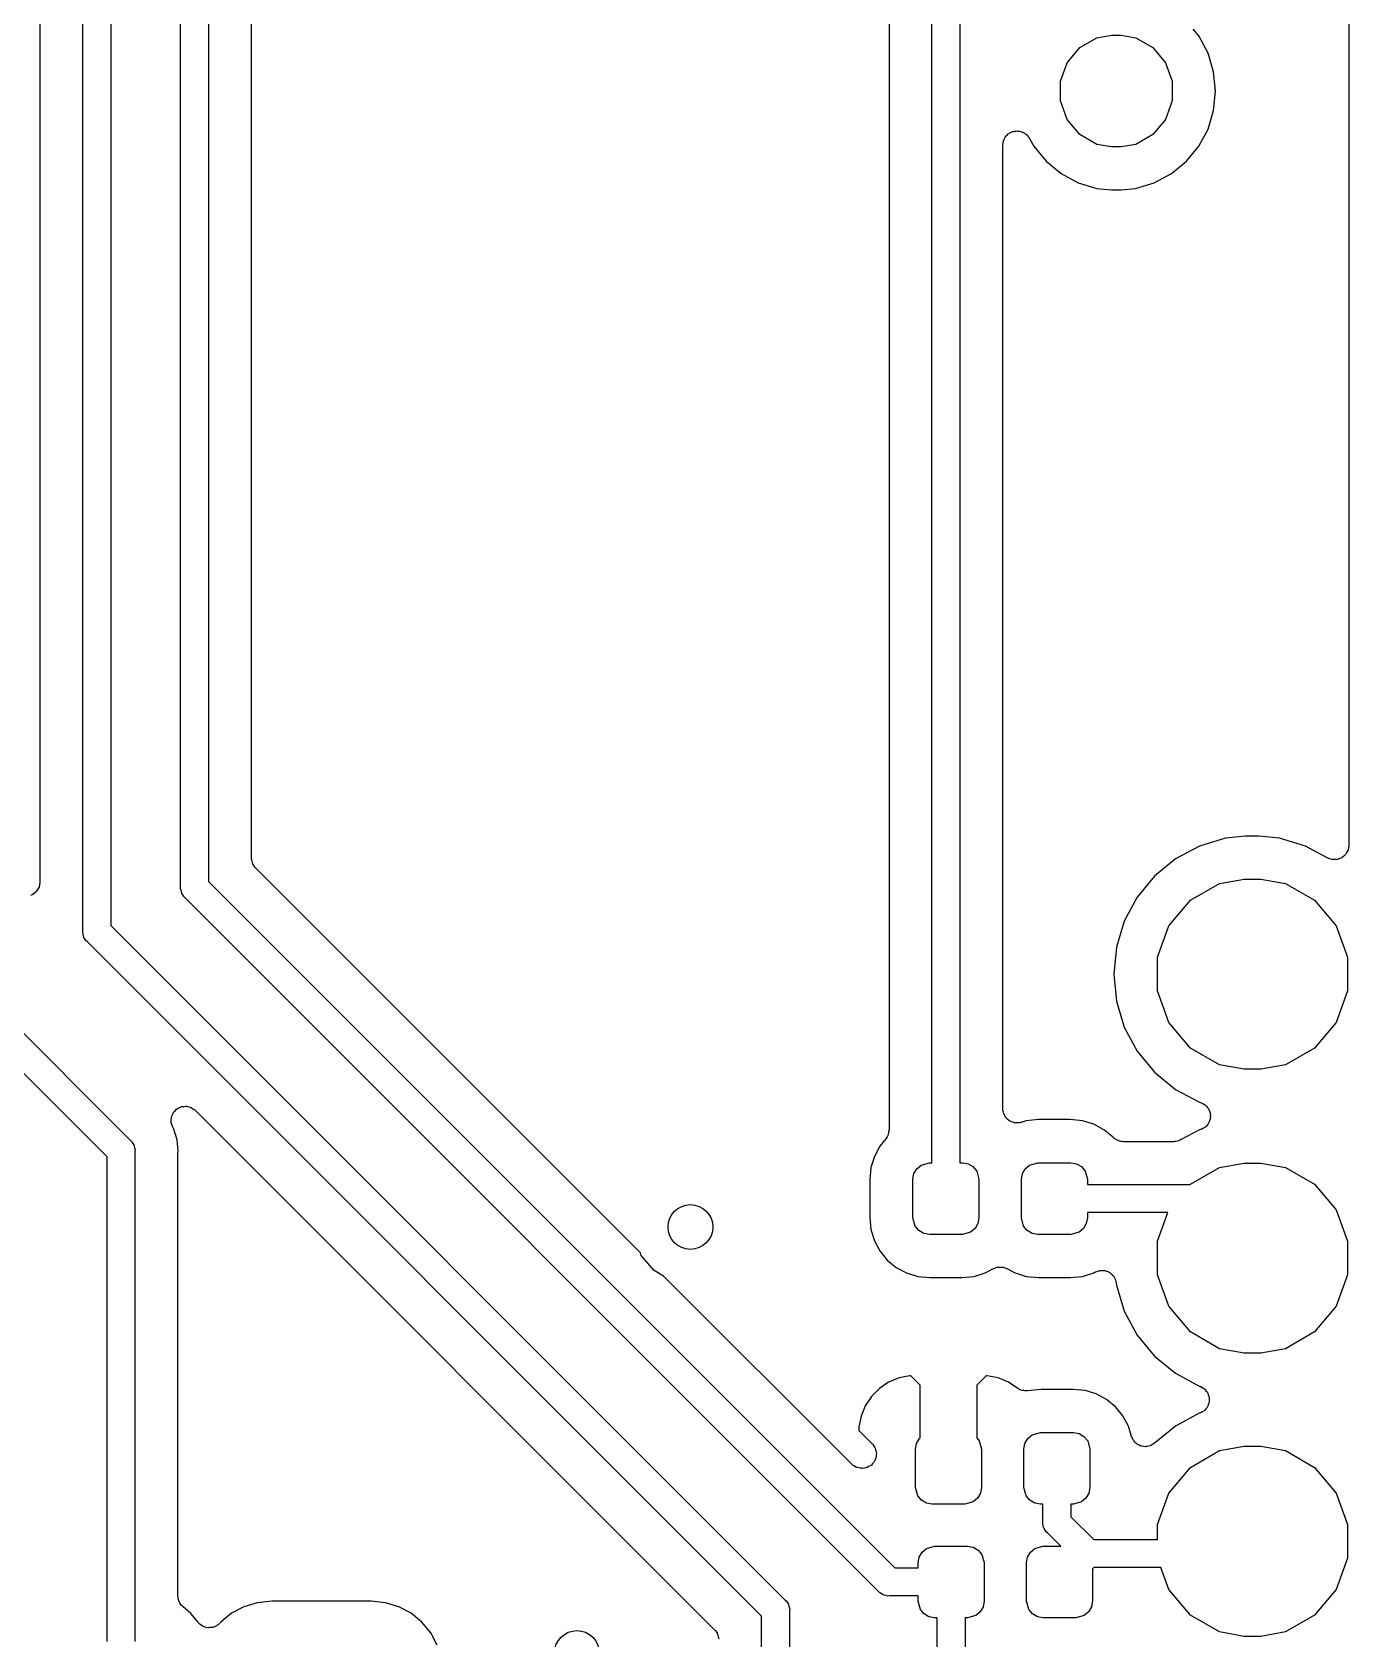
# Model space of a CAD drawing. Extents: x 10 to 287, y -200 to -10.
# Drawn here: x 130 to 141.78, y -88.77 to -74.4 of the extents above; entities that cross this region are included whole.
import ezdxf

# ---------------------------------------------------------------- set-up
doc = ezdxf.new("R2010")
doc.units = 0
doc.header["$MEASUREMENT"] = 0
doc.layers.add('BLACK', color=7, linetype='CONTINUOUS')

msp = doc.modelspace()

# ---------------------------------------------------------------- linework, layer by layer
at = {"layer": 'BLACK', "linetype": 'CONTINUOUS'}
for p, q in [((141.781, -63.9253), (141.78, -81.6778)), ((130.07, -67.6622), (130.07, -82.0061)), ((130.454, -82.4405), (130.454, -67.6364)), ((130.704, -67.6828), (130.704, -82.3942)), ((131.579, -68.181), (131.579, -82.0006)), ((131.329, -82.047), (131.329, -68.4419)), ((138.051, -84.4051), (138.051, -68.5048)), ((138.301, -68.4585), (138.301, -84.516)), ((131.963, -81.789), (131.963, -68.686)), ((137.667, -68.7164), (137.667, -84.2219)), ((139.526, -74.4529), (139.656, -74.43)), ((139.656, -74.43), (139.744, -74.43)), ((139.744, -74.43), (139.874, -74.4529)), ((140.439, -74.4365), (140.389, -74.3756)), ((140.521, -74.5901), (140.439, -74.4365)), ((139.26, -74.6761), (139.374, -74.5411)), ((139.374, -74.5411), (139.526, -74.4529)), ((139.874, -74.4529), (140.026, -74.5411)), ((140.026, -74.5411), (140.14, -74.6761)), ((139.2, -74.8418), (139.26, -74.6761)), ((140.14, -74.6761), (140.2, -74.8418)), ((140.571, -74.7567), (140.521, -74.5901)), ((139.2, -75.0182), (139.2, -74.8418)), ((140.2, -74.8418), (140.2, -75.0182)), ((140.588, -74.93), (140.571, -74.7567)), ((139.26, -75.1839), (139.2, -75.0182)), ((140.2, -75.0182), (140.14, -75.1839)), ((140.571, -75.1033), (140.588, -74.93)), ((140.521, -75.2699), (140.571, -75.1033)), ((138.742, -75.3092), (138.749, -75.3034)), ((138.749, -75.3034), (138.761, -75.2989)), ((138.761, -75.2989), (138.772, -75.2927)), ((138.772, -75.2927), (138.781, -75.2914)), ((138.781, -75.2914), (138.79, -75.2883)), ((138.79, -75.2883), (138.803, -75.2883)), ((138.803, -75.2883), (138.816, -75.2864)), ((138.816, -75.2864), (138.825, -75.2883)), ((138.825, -75.2883), (138.834, -75.2883)), ((138.834, -75.2883), (138.846, -75.2928)), ((138.846, -75.2928), (138.859, -75.2955)), ((138.859, -75.2955), (138.867, -75.3003)), ((138.867, -75.3003), (138.875, -75.3034)), ((138.875, -75.3034), (138.886, -75.3118)), ((139.374, -75.3189), (139.26, -75.1839)), ((140.14, -75.1839), (140.026, -75.3189)), ((140.439, -75.4235), (140.521, -75.2699)), ((138.685, -75.4134), (138.687, -75.4004)), ((138.685, -84.0327), (138.685, -75.4134)), ((138.687, -75.4004), (138.688, -75.3872)), ((138.688, -75.3872), (138.691, -75.3788)), ((138.691, -75.3788), (138.693, -75.3699)), ((138.693, -75.3699), (138.699, -75.3585)), ((138.699, -75.3585), (138.704, -75.3463)), ((138.704, -75.3463), (138.71, -75.3396)), ((138.71, -75.3396), (138.715, -75.3317)), ((138.715, -75.3317), (138.725, -75.3233)), ((138.725, -75.3233), (138.734, -75.3135)), ((138.734, -75.3135), (138.742, -75.3092)), ((138.886, -75.3118), (138.897, -75.3188)), ((138.897, -75.3188), (138.902, -75.3259)), ((138.902, -75.3259), (138.909, -75.3317)), ((138.909, -75.3317), (138.916, -75.3431)), ((138.916, -75.3431), (138.924, -75.3535)), ((138.924, -75.3535), (138.961, -75.4235)), ((138.961, -75.4235), (139.072, -75.5581)), ((139.526, -75.4071), (139.374, -75.3189)), ((139.656, -75.43), (139.526, -75.4071)), ((139.744, -75.43), (139.656, -75.43)), ((139.874, -75.4071), (139.744, -75.43)), ((140.026, -75.3189), (139.874, -75.4071)), ((140.328, -75.5581), (140.439, -75.4235)), ((139.072, -75.5581), (139.206, -75.6686)), ((140.194, -75.6686), (140.328, -75.5581)), ((139.206, -75.6686), (139.36, -75.7507)), ((140.04, -75.7507), (140.194, -75.6686)), ((139.36, -75.7507), (139.527, -75.8012)), ((139.527, -75.8012), (139.657, -75.814)), ((139.657, -75.814), (139.743, -75.814)), ((139.743, -75.814), (139.873, -75.8012)), ((139.873, -75.8012), (140.04, -75.7507)), ((140.676, -81.6119), (140.444, -81.6825)), ((140.857, -81.5941), (140.676, -81.6119)), ((140.979, -81.5941), (140.857, -81.5941)), ((141.16, -81.6119), (140.979, -81.5941)), ((141.393, -81.6825), (141.16, -81.6119)), ((140.444, -81.6825), (140.229, -81.7971)), ((141.593, -81.7898), (141.393, -81.6825)), ((141.735, -81.7723), (141.72, -81.7857)), ((141.751, -81.7595), (141.735, -81.7723)), ((141.752, -81.7576), (141.751, -81.7595)), ((141.753, -81.7562), (141.752, -81.7576)), ((141.763, -81.7386), (141.753, -81.7562)), ((141.773, -81.7213), (141.763, -81.7386)), ((141.774, -81.7173), (141.773, -81.7192)), ((141.773, -81.7192), (141.773, -81.7213)), ((141.777, -81.6975), (141.774, -81.7173)), ((141.78, -81.6778), (141.777, -81.6975)), ((131.964, -81.7945), (131.963, -81.789)), ((131.963, -81.8), (131.964, -81.7945)), ((131.968, -81.8161), (131.963, -81.8)), ((131.971, -81.8324), (131.968, -81.8161)), ((131.973, -81.8372), (131.971, -81.8324)), ((131.975, -81.8426), (131.973, -81.8372)), ((131.984, -81.8562), (131.975, -81.8426)), ((131.993, -81.8706), (131.984, -81.8562)), ((131.997, -81.8742), (131.993, -81.8706)), ((132, -81.8788), (131.997, -81.8742)), ((135.442, -85.3203), (132, -81.8788)), ((140.229, -81.7971), (140.041, -81.9513)), ((141.612, -81.796), (141.593, -81.7898)), ((141.631, -81.8029), (141.612, -81.796)), ((141.633, -81.8029), (141.631, -81.8029)), ((141.635, -81.8035), (141.633, -81.8029)), ((141.655, -81.8029), (141.635, -81.8035)), ((141.675, -81.8029), (141.655, -81.8029)), ((141.677, -81.8022), (141.675, -81.8029)), ((141.679, -81.8021), (141.677, -81.8022)), ((141.698, -81.7946), (141.679, -81.8021)), ((141.717, -81.7878), (141.698, -81.7946)), ((141.718, -81.7865), (141.717, -81.7878)), ((141.72, -81.7857), (141.718, -81.7865)), ((130.062, -82.0508), (130.051, -82.0692)), ((130.066, -82.0285), (130.062, -82.0495)), ((130.062, -82.0495), (130.062, -82.0502)), ((130.062, -82.0502), (130.062, -82.0508)), ((130.07, -82.0075), (130.066, -82.0285)), ((130.07, -82.0061), (130.07, -82.0068)), ((130.07, -82.0068), (130.07, -82.0075)), ((131.328, -82.0635), (131.329, -82.047)), ((131.579, -82.0006), (137.718, -88.14)), ((140.041, -81.9513), (139.887, -82.1392)), ((140.363, -82.1669), (140.623, -82.017)), ((140.623, -82.017), (140.844, -81.9781)), ((140.844, -81.9781), (140.992, -81.9781)), ((140.992, -81.9781), (141.213, -82.017)), ((141.213, -82.017), (141.473, -82.1669)), ((130.005, -82.1168), (129.985, -82.1239)), ((130.006, -82.1163), (130.005, -82.1168)), ((130.023, -82.1024), (130.006, -82.1161)), ((130.006, -82.1161), (130.006, -82.1163)), ((130.039, -82.0888), (130.023, -82.1024)), ((130.04, -82.0882), (130.039, -82.0888)), ((130.051, -82.0692), (130.04, -82.0877)), ((130.04, -82.0877), (130.04, -82.0882)), ((131.332, -82.0795), (131.328, -82.0635)), ((131.335, -82.0958), (131.332, -82.0795)), ((131.338, -82.1007), (131.335, -82.0958)), ((131.339, -82.1061), (131.338, -82.1007)), ((131.348, -82.1196), (131.339, -82.1061)), ((131.357, -82.134), (131.348, -82.1196)), ((131.369, -82.1447), (131.357, -82.134)), ((137.574, -88.3495), (131.369, -82.1447)), ((139.887, -82.1392), (139.772, -82.3536)), ((140.171, -82.3965), (140.363, -82.1669)), ((141.473, -82.1669), (141.666, -82.3965)), ((130.453, -82.4571), (130.454, -82.4405)), ((130.457, -82.4731), (130.453, -82.4571)), ((130.46, -82.4894), (130.457, -82.4731)), ((130.463, -82.4942), (130.46, -82.4894)), ((130.704, -82.3942), (136.737, -88.4268)), ((139.772, -82.3536), (139.702, -82.5862)), ((140.068, -82.6782), (140.171, -82.3965)), ((141.666, -82.3965), (141.768, -82.6782)), ((130.464, -82.4996), (130.463, -82.4942)), ((130.473, -82.5132), (130.464, -82.4996)), ((130.482, -82.5276), (130.473, -82.5132)), ((130.494, -82.5382), (130.482, -82.5276)), ((136.527, -88.5708), (130.494, -82.5382)), ((139.702, -82.5862), (139.678, -82.8281)), ((140.068, -82.978), (140.068, -82.6782)), ((141.768, -82.6782), (141.768, -82.978)), ((139.678, -82.8281), (139.702, -83.07)), ((140.171, -83.2596), (140.068, -82.978)), ((141.768, -82.978), (141.666, -83.2596)), ((129.689, -83.1272), (130.88, -84.3178)), ((139.702, -83.07), (139.772, -83.3026)), ((139.772, -83.3026), (139.887, -83.517)), ((140.363, -83.4893), (140.171, -83.2596)), ((141.666, -83.2596), (141.473, -83.4893)), ((130.67, -84.4618), (129.628, -83.4197)), ((140.623, -83.6392), (140.363, -83.4893)), ((141.473, -83.4893), (141.213, -83.6392)), ((139.887, -83.517), (140.041, -83.7049)), ((140.844, -83.6781), (140.623, -83.6392)), ((141.213, -83.6392), (140.992, -83.6781)), ((140.041, -83.7049), (140.229, -83.8591)), ((140.992, -83.6781), (140.844, -83.6781)), ((140.229, -83.8591), (140.444, -83.9737)), ((131.255, -84.0865), (131.262, -84.0692)), ((131.262, -84.0692), (131.264, -84.0666)), ((131.264, -84.0666), (131.266, -84.0634)), ((131.266, -84.0634), (131.279, -84.0503)), ((131.279, -84.0503), (131.291, -84.0364)), ((131.291, -84.0364), (131.295, -84.0347)), ((131.295, -84.0347), (131.297, -84.0323)), ((131.297, -84.0323), (131.314, -84.0244)), ((131.314, -84.0244), (131.33, -84.0156)), ((131.33, -84.0156), (131.334, -84.0151)), ((131.334, -84.0151), (131.337, -84.0136)), ((131.337, -84.0136), (131.356, -84.012)), ((131.356, -84.012), (131.374, -84.0094)), ((131.374, -84.0094), (131.377, -84.0101)), ((131.377, -84.0101), (131.381, -84.0098)), ((131.381, -84.0098), (131.399, -84.0146)), ((131.399, -84.0146), (131.417, -84.0184)), ((131.417, -84.0184), (131.42, -84.0203)), ((131.42, -84.0203), (131.424, -84.0212)), ((131.424, -84.0212), (131.439, -84.0319)), ((131.439, -84.0319), (131.455, -84.0417)), ((131.455, -84.0417), (131.457, -84.0445)), ((131.457, -84.0445), (131.46, -84.0465)), ((131.46, -84.0465), (136.106, -88.6926)), ((138.686, -84.0402), (138.685, -84.0327)), ((138.686, -84.0479), (138.686, -84.0402)), ((138.69, -84.0618), (138.686, -84.0479)), ((138.693, -84.0761), (138.69, -84.0618)), ((140.444, -83.9737), (140.453, -83.9766)), ((140.453, -83.9766), (140.459, -83.9797)), ((140.459, -83.9797), (140.466, -83.9813)), ((140.466, -83.9813), (140.479, -83.9896)), ((140.479, -83.9896), (140.492, -83.9965)), ((140.492, -83.9965), (140.497, -84.0016)), ((140.497, -84.0016), (140.503, -84.0054)), ((140.503, -84.0054), (140.512, -84.0176)), ((140.512, -84.0176), (140.523, -84.0287)), ((140.523, -84.0287), (140.525, -84.0351)), ((140.525, -84.0351), (140.529, -84.0407)), ((140.529, -84.0407), (140.534, -84.0553)), ((140.534, -84.0553), (140.54, -84.0693)), ((140.54, -84.0693), (140.54, -84.0762)), ((131.243, -84.1474), (131.245, -84.1288)), ((131.244, -84.1507), (131.243, -84.1474)), ((131.244, -84.1542), (131.244, -84.1507)), ((131.25, -84.172), (131.244, -84.1542)), ((131.245, -84.1288), (131.246, -84.1102)), ((131.246, -84.1102), (131.247, -84.1069)), ((131.247, -84.1034), (131.255, -84.0865)), ((131.247, -84.1069), (131.247, -84.1034)), ((131.255, -84.19), (131.25, -84.172)), ((131.257, -84.1928), (131.255, -84.19)), ((131.258, -84.1962), (131.257, -84.1928)), ((131.268, -84.2143), (131.258, -84.1962)), ((131.297, -84.3102), (131.268, -84.2143)), ((138.696, -84.0828), (138.693, -84.0761)), ((138.699, -84.0901), (138.696, -84.0828)), ((138.707, -84.1017), (138.699, -84.0901)), ((138.715, -84.1143), (138.707, -84.1017)), ((138.721, -84.1192), (138.715, -84.1143)), ((138.725, -84.1254), (138.721, -84.1192)), ((138.737, -84.1333), (138.725, -84.1254)), ((138.749, -84.1427), (138.737, -84.1333)), ((138.756, -84.1453), (138.749, -84.1427)), ((138.762, -84.1495), (138.756, -84.1453)), ((138.776, -84.1528), (138.762, -84.1495)), ((138.79, -84.1578), (138.776, -84.1528)), ((138.798, -84.1578), (138.79, -84.1578)), ((138.805, -84.1595), (138.798, -84.1578)), ((138.82, -84.1578), (138.805, -84.1595)), ((138.834, -84.1578), (138.82, -84.1578)), ((138.841, -84.1551), (138.834, -84.1578)), ((138.849, -84.1542), (138.841, -84.1551)), ((138.894, -84.1404), (138.849, -84.1542)), ((139.005, -84.1295), (138.894, -84.1404)), ((139.287, -84.1295), (139.005, -84.1295)), ((139.398, -84.1404), (139.287, -84.1295)), ((139.498, -84.1707), (139.398, -84.1404)), ((139.59, -84.22), (139.498, -84.1707)), ((140.466, -84.2149), (140.459, -84.2165)), ((140.479, -84.2066), (140.466, -84.2149)), ((140.492, -84.1997), (140.479, -84.2066)), ((140.497, -84.1946), (140.492, -84.1997)), ((140.503, -84.1908), (140.497, -84.1946)), ((140.512, -84.1786), (140.503, -84.1908)), ((140.523, -84.1675), (140.512, -84.1786)), ((140.525, -84.1611), (140.523, -84.1675)), ((140.529, -84.1555), (140.525, -84.1611)), ((140.534, -84.1409), (140.529, -84.1555)), ((140.54, -84.1269), (140.534, -84.1409)), ((140.54, -84.0762), (140.542, -84.0829)), ((140.542, -84.1133), (140.54, -84.12)), ((140.54, -84.12), (140.54, -84.1269)), ((140.542, -84.0829), (140.541, -84.0981)), ((140.541, -84.0981), (140.542, -84.1133)), ((130.88, -84.3178), (130.892, -84.3284)), ((130.892, -84.3284), (130.901, -84.3428)), ((130.901, -84.3428), (130.91, -84.3564)), ((130.91, -84.3564), (130.911, -84.3617)), ((131.306, -84.41), (131.297, -84.3102)), ((137.638, -84.3024), (137.585, -84.3672)), ((137.649, -84.2838), (137.638, -84.3024)), ((137.659, -84.2653), (137.649, -84.2838)), ((137.66, -84.264), (137.659, -84.2646)), ((137.659, -84.2646), (137.659, -84.2653)), ((137.663, -84.2429), (137.66, -84.264)), ((137.667, -84.2219), (137.663, -84.2429)), ((139.679, -84.2933), (139.59, -84.22)), ((139.682, -84.2973), (139.679, -84.2933)), ((139.691, -84.3025), (139.682, -84.2973)), ((139.699, -84.3093), (139.691, -84.3025)), ((139.71, -84.3134), (139.699, -84.3093)), ((139.721, -84.3193), (139.71, -84.3134)), ((139.731, -84.3212), (139.721, -84.3193)), ((139.741, -84.3248), (139.731, -84.3212)), ((139.752, -84.325), (139.741, -84.3248)), ((139.764, -84.327), (139.752, -84.325)), ((140.216, -84.327), (139.764, -84.327)), ((140.225, -84.3254), (140.216, -84.327)), ((140.234, -84.3257), (140.225, -84.3254)), ((140.247, -84.3216), (140.234, -84.3257)), ((140.26, -84.3193), (140.247, -84.3216)), ((140.268, -84.3148), (140.26, -84.3193)), ((140.276, -84.312), (140.268, -84.3148)), ((140.444, -84.2225), (140.276, -84.312)), ((140.453, -84.2196), (140.444, -84.2225)), ((140.459, -84.2165), (140.453, -84.2196)), ((130.67, -88.797), (130.67, -84.4618)), ((130.911, -84.3617), (130.914, -84.3666)), ((130.914, -84.3666), (130.917, -84.3829)), ((130.917, -84.3829), (130.921, -84.3989)), ((130.921, -84.3989), (130.92, -84.4155)), ((130.92, -84.4155), (130.92, -88.797)), ((131.304, -84.4412), (131.305, -84.4351)), ((131.304, -88.3901), (131.304, -84.4412)), ((131.305, -84.4288), (131.306, -84.41)), ((131.305, -84.4351), (131.305, -84.4288)), ((137.536, -84.4594), (137.505, -84.5594)), ((137.585, -84.3672), (137.536, -84.4594)), ((138.051, -84.516), (138.051, -84.4051)), ((138.051, -84.4051), (138.051, -84.4051)), ((137.505, -84.5594), (137.495, -84.6697)), ((137.881, -84.6635), (137.89, -84.6131)), ((137.89, -84.6131), (137.916, -84.5687)), ((137.916, -84.5687), (137.955, -84.5358)), ((137.955, -84.5358), (138.028, -84.516)), ((138.028, -84.516), (138.051, -84.516)), ((138.301, -84.516), (138.323, -84.516)), ((138.323, -84.516), (138.374, -84.5249)), ((138.374, -84.5249), (138.418, -84.5505)), ((138.418, -84.5505), (138.451, -84.5897)), ((138.451, -84.5897), (138.471, -84.6635)), ((138.851, -84.6635), (138.86, -84.6131)), ((138.86, -84.6131), (138.886, -84.5687)), ((138.886, -84.5687), (138.925, -84.5358)), ((138.925, -84.5358), (138.999, -84.516)), ((138.999, -84.516), (139.293, -84.516)), ((139.293, -84.516), (139.344, -84.5249)), ((139.344, -84.5249), (139.388, -84.5505)), ((139.388, -84.5505), (139.421, -84.5897)), ((139.421, -84.5897), (139.441, -84.6635)), ((140.363, -84.7069), (140.623, -84.557)), ((140.623, -84.557), (140.844, -84.5181)), ((140.844, -84.5181), (140.992, -84.5181)), ((140.992, -84.5181), (141.213, -84.557)), ((141.213, -84.557), (141.473, -84.7069)), ((137.495, -84.6697), (137.495, -85.0023)), ((137.881, -85.0085), (137.881, -84.6635)), ((138.471, -84.6635), (138.471, -85.0085)), ((138.851, -85.0085), (138.851, -84.6635)), ((139.441, -84.6635), (139.441, -84.711)), ((139.441, -84.711), (140.353, -84.711)), ((140.353, -84.711), (140.36, -84.7103)), ((140.36, -84.7103), (140.363, -84.7069)), ((141.473, -84.7069), (141.666, -84.9365)), ((137.495, -85.0023), (137.505, -85.1126)), ((137.901, -85.0823), (137.881, -85.0085)), ((138.462, -85.0589), (138.436, -85.1033)), ((138.471, -85.0085), (138.462, -85.0589)), ((138.871, -85.0823), (138.851, -85.0085)), ((139.432, -85.0589), (139.406, -85.1033)), ((139.441, -85.0085), (139.432, -85.0589)), ((140.162, -84.961), (139.441, -84.961)), ((139.441, -84.961), (139.441, -85.0085)), ((140.068, -85.2182), (140.162, -84.961)), ((141.666, -84.9365), (141.768, -85.2182)), ((137.505, -85.1126), (137.536, -85.2126)), ((137.536, -85.2126), (137.585, -85.3048)), ((137.934, -85.1215), (137.901, -85.0823)), ((137.978, -85.1471), (137.934, -85.1215)), ((138.028, -85.156), (137.978, -85.1471)), ((138.323, -85.156), (138.028, -85.156)), ((138.397, -85.1362), (138.323, -85.156)), ((138.436, -85.1033), (138.397, -85.1362)), ((138.904, -85.1215), (138.871, -85.0823)), ((138.948, -85.1471), (138.904, -85.1215)), ((138.999, -85.156), (138.948, -85.1471)), ((139.293, -85.156), (138.999, -85.156)), ((139.367, -85.1362), (139.293, -85.156)), ((139.406, -85.1033), (139.367, -85.1362)), ((140.068, -85.518), (140.068, -85.2182)), ((141.768, -85.2182), (141.768, -85.518)), ((135.45, -85.3439), (135.442, -85.3203)), ((135.564, -85.4789), (135.45, -85.3439)), ((137.585, -85.3048), (137.651, -85.3856)), ((135.65, -85.5291), (135.564, -85.4789)), ((137.651, -85.3856), (137.732, -85.452)), ((137.732, -85.452), (137.824, -85.5013)), ((137.824, -85.5013), (137.924, -85.5316)), ((138.428, -85.5316), (138.528, -85.5013)), ((138.528, -85.5013), (138.601, -85.462)), ((138.601, -85.462), (138.618, -85.4564)), ((138.618, -85.4564), (138.635, -85.4497)), ((138.635, -85.4497), (138.639, -85.4495)), ((138.639, -85.4495), (138.643, -85.4482)), ((138.643, -85.4482), (138.661, -85.4488)), ((138.661, -85.4488), (138.679, -85.4482)), ((138.679, -85.4482), (138.683, -85.4495)), ((138.683, -85.4495), (138.687, -85.4497)), ((138.687, -85.4497), (138.704, -85.4564)), ((138.704, -85.4564), (138.721, -85.462)), ((138.721, -85.462), (138.794, -85.5013)), ((138.794, -85.5013), (138.894, -85.5316)), ((139.398, -85.5316), (139.498, -85.5013)), ((139.498, -85.5013), (139.514, -85.4925)), ((139.514, -85.4925), (139.527, -85.4882)), ((139.527, -85.4882), (139.54, -85.4822)), ((139.54, -85.4822), (139.548, -85.4814)), ((139.548, -85.4814), (139.556, -85.4788)), ((139.556, -85.4788), (139.57, -85.4793)), ((139.57, -85.4793), (139.583, -85.4779)), ((139.583, -85.4779), (139.592, -85.48)), ((139.592, -85.48), (139.6, -85.4803)), ((139.6, -85.4803), (139.613, -85.4854)), ((139.613, -85.4854), (139.626, -85.4889)), ((139.626, -85.4889), (139.633, -85.4936)), ((139.633, -85.4936), (139.641, -85.4967)), ((139.641, -85.4967), (139.651, -85.5059)), ((139.651, -85.5059), (139.663, -85.5138)), ((137.333, -87.2118), (135.65, -85.5291)), ((137.924, -85.5316), (138.035, -85.5425)), ((138.035, -85.5425), (138.317, -85.5425)), ((138.317, -85.5425), (138.428, -85.5316)), ((138.894, -85.5316), (139.005, -85.5425)), ((139.005, -85.5425), (139.287, -85.5425)), ((139.287, -85.5425), (139.398, -85.5316)), ((139.663, -85.5138), (139.667, -85.5206)), ((139.667, -85.5206), (139.674, -85.5261)), ((139.674, -85.5261), (139.68, -85.5384)), ((139.68, -85.5384), (139.688, -85.5496)), ((139.688, -85.5496), (139.691, -85.5577)), ((139.691, -85.5577), (139.694, -85.565)), ((139.694, -85.565), (139.696, -85.5788)), ((139.696, -85.5788), (139.7, -85.5921)), ((139.7, -85.5921), (139.702, -85.61)), ((139.702, -85.61), (139.772, -85.8426)), ((140.171, -85.7996), (140.068, -85.518)), ((141.768, -85.518), (141.666, -85.7996)), ((139.772, -85.8426), (139.887, -86.057)), ((140.363, -86.0293), (140.171, -85.7996)), ((141.666, -85.7996), (141.473, -86.0293)), ((139.887, -86.057), (140.041, -86.2449)), ((140.623, -86.1792), (140.363, -86.0293)), ((141.473, -86.0293), (141.213, -86.1792)), ((140.844, -86.2181), (140.623, -86.1792)), ((140.992, -86.2181), (140.844, -86.2181)), ((141.213, -86.1792), (140.992, -86.2181)), ((140.041, -86.2449), (140.229, -86.3991)), ((137.663, -86.4788), (137.58, -86.5344)), ((137.756, -86.4405), (137.663, -86.4788)), ((137.854, -86.421), (137.756, -86.4405)), ((137.861, -86.421), (137.854, -86.421)), ((137.945, -86.5054), (137.861, -86.421)), ((137.945, -86.9762), (137.945, -86.5054)), ((138.537, -86.421), (138.453, -86.5054)), ((138.453, -86.5054), (138.453, -86.9774)), ((138.544, -86.421), (138.537, -86.421)), ((138.642, -86.4405), (138.544, -86.421)), ((138.735, -86.4788), (138.642, -86.4405)), ((138.819, -86.5349), (138.735, -86.4788)), ((140.229, -86.3991), (140.449, -86.5165)), ((137.509, -86.6052), (137.454, -86.6884)), ((137.58, -86.5344), (137.509, -86.6052)), ((138.829, -86.5396), (138.819, -86.5349)), ((138.839, -86.5461), (138.829, -86.5396)), ((138.849, -86.5484), (138.839, -86.5461)), ((138.859, -86.5526), (138.849, -86.5484)), ((138.871, -86.5534), (138.859, -86.5526)), ((138.882, -86.5561), (138.871, -86.5534)), ((138.893, -86.5548), (138.882, -86.5561)), ((138.903, -86.5555), (138.893, -86.5548)), ((138.907, -86.5545), (138.903, -86.5555)), ((139.028, -86.5425), (138.907, -86.5545)), ((139.31, -86.5425), (139.028, -86.5425)), ((139.421, -86.5534), (139.31, -86.5425)), ((139.521, -86.5837), (139.421, -86.5534)), ((139.613, -86.633), (139.521, -86.5837)), ((139.694, -86.6994), (139.613, -86.633)), ((140.449, -86.5165), (140.455, -86.5181)), ((140.455, -86.5181), (140.468, -86.5264)), ((140.468, -86.5264), (140.482, -86.5333)), ((140.482, -86.5333), (140.486, -86.5383)), ((140.486, -86.5383), (140.492, -86.5422)), ((140.492, -86.5422), (140.501, -86.5543)), ((140.501, -86.5543), (140.512, -86.5654)), ((140.512, -86.5654), (140.515, -86.5719)), ((140.515, -86.5719), (140.519, -86.5774)), ((140.519, -86.5774), (140.523, -86.592)), ((140.523, -86.592), (140.529, -86.606)), ((140.529, -86.606), (140.53, -86.613)), ((140.53, -86.6567), (140.529, -86.6637)), ((140.53, -86.613), (140.532, -86.6196)), ((140.532, -86.65), (140.53, -86.6567)), ((140.532, -86.6196), (140.531, -86.6348)), ((140.531, -86.6348), (140.532, -86.65)), ((137.416, -86.7808), (137.396, -86.879)), ((137.454, -86.6884), (137.416, -86.7808)), ((139.76, -86.7802), (139.694, -86.6994)), ((139.809, -86.8724), (139.76, -86.7802)), ((140.449, -86.7531), (140.229, -86.8706)), ((140.455, -86.7516), (140.449, -86.7531)), ((140.468, -86.7433), (140.455, -86.7516)), ((140.482, -86.7364), (140.468, -86.7433)), ((140.486, -86.7313), (140.482, -86.7364)), ((140.492, -86.7275), (140.486, -86.7313)), ((140.501, -86.7154), (140.492, -86.7275)), ((140.512, -86.7042), (140.501, -86.7154)), ((140.515, -86.6978), (140.512, -86.7042)), ((140.519, -86.6923), (140.515, -86.6978)), ((140.523, -86.6777), (140.519, -86.6923)), ((140.529, -86.6637), (140.523, -86.6777)), ((137.396, -86.879), (137.396, -86.9106)), ((137.396, -86.9106), (137.518, -87.0322)), ((138.948, -86.9488), (139.022, -86.929)), ((139.022, -86.929), (139.316, -86.929)), ((139.316, -86.929), (139.367, -86.9379)), ((139.367, -86.9379), (139.411, -86.9635)), ((139.837, -86.965), (139.809, -86.8724)), ((140.229, -86.8706), (140.039, -87.0263)), ((137.518, -87.0322), (137.527, -87.0458)), ((137.527, -87.0458), (137.538, -87.0585)), ((137.538, -87.0585), (137.54, -87.0637)), ((137.54, -87.0637), (137.543, -87.0683)), ((137.543, -87.0683), (137.547, -87.0844)), ((137.547, -87.0844), (137.553, -87.0999)), ((137.904, -87.0765), (137.913, -87.0261)), ((137.904, -87.4215), (137.904, -87.0765)), ((137.913, -87.0261), (137.939, -86.9817)), ((137.939, -86.9817), (137.945, -86.9762)), ((138.453, -86.9774), (138.474, -87.0027)), ((138.474, -87.0027), (138.494, -87.0765)), ((138.494, -87.0765), (138.494, -87.4215)), ((138.874, -87.0765), (138.883, -87.0261)), ((138.874, -87.4215), (138.874, -87.0765)), ((138.883, -87.0261), (138.909, -86.9817)), ((138.909, -86.9817), (138.948, -86.9488)), ((139.411, -86.9635), (139.444, -87.0027)), ((139.444, -87.0027), (139.464, -87.0765)), ((139.464, -87.0765), (139.464, -87.4215)), ((139.844, -86.9774), (139.837, -86.965)), ((139.848, -86.9904), (139.844, -86.9774)), ((139.854, -86.9969), (139.848, -86.9904)), ((139.857, -87.0043), (139.854, -86.9969)), ((139.867, -87.0138), (139.857, -87.0043)), ((139.876, -87.0245), (139.867, -87.0138)), ((139.883, -87.0288), (139.876, -87.0245)), ((139.889, -87.0345), (139.883, -87.0288)), ((139.902, -87.0399), (139.889, -87.0345)), ((139.914, -87.047), (139.902, -87.0399)), ((139.922, -87.0485), (139.914, -87.047)), ((139.93, -87.0518), (139.922, -87.0485)), ((139.944, -87.0526), (139.93, -87.0518)), ((139.957, -87.0551), (139.944, -87.0526)), ((139.966, -87.0538), (139.957, -87.0551)), ((139.974, -87.0542), (139.966, -87.0538)), ((139.987, -87.0502), (139.974, -87.0542)), ((140.001, -87.0479), (139.987, -87.0502)), ((140.008, -87.0438), (140.001, -87.0479)), ((140.016, -87.0414), (140.008, -87.0438)), ((140.027, -87.0331), (140.016, -87.0414)), ((140.039, -87.0263), (140.027, -87.0331)), ((140.623, -87.0905), (140.844, -87.0516)), ((140.844, -87.0516), (140.992, -87.0516)), ((140.992, -87.0516), (141.213, -87.0905)), ((137.338, -87.215), (137.333, -87.2118)), ((137.341, -87.2193), (137.338, -87.215)), ((137.356, -87.2276), (137.341, -87.2193)), ((137.369, -87.2371), (137.356, -87.2276)), ((137.486, -87.233), (137.471, -87.2413)), ((137.501, -87.226), (137.486, -87.233)), ((137.505, -87.2221), (137.501, -87.226)), ((137.509, -87.2193), (137.505, -87.2221)), ((137.52, -87.2066), (137.509, -87.2193)), ((137.532, -87.1948), (137.52, -87.2066)), ((137.534, -87.1898), (137.532, -87.1948)), ((137.538, -87.1855), (137.534, -87.1898)), ((137.543, -87.1699), (137.538, -87.1855)), ((137.55, -87.1549), (137.543, -87.1699)), ((137.551, -87.1493), (137.55, -87.1549)), ((137.553, -87.1441), (137.551, -87.1493)), ((137.553, -87.0999), (137.553, -87.1055)), ((137.553, -87.1055), (137.554, -87.1109)), ((137.554, -87.1109), (137.553, -87.1275)), ((137.553, -87.1275), (137.553, -87.1441)), ((140.363, -87.2404), (140.623, -87.0905)), ((141.213, -87.0905), (141.473, -87.2404)), ((137.375, -87.2385), (137.369, -87.2371)), ((137.38, -87.2413), (137.375, -87.2385)), ((137.396, -87.2442), (137.38, -87.2413)), ((137.412, -87.2485), (137.396, -87.2442)), ((137.416, -87.2482), (137.412, -87.2485)), ((137.417, -87.2485), (137.416, -87.2482)), ((137.419, -87.2483), (137.417, -87.2485)), ((137.423, -87.249), (137.419, -87.2483)), ((137.428, -87.249), (137.423, -87.249)), ((137.444, -87.2461), (137.428, -87.249)), ((137.461, -87.2447), (137.444, -87.2461)), ((137.466, -87.2423), (137.461, -87.2447)), ((137.471, -87.2413), (137.466, -87.2423)), ((140.171, -87.47), (140.363, -87.2404)), ((141.473, -87.2404), (141.666, -87.47)), ((137.924, -87.4952), (137.904, -87.4215)), ((137.957, -87.5345), (137.924, -87.4952)), ((138.459, -87.5163), (138.42, -87.5492)), ((138.485, -87.4719), (138.459, -87.5163)), ((138.494, -87.4215), (138.485, -87.4719)), ((138.894, -87.4952), (138.874, -87.4215)), ((138.927, -87.5345), (138.894, -87.4952)), ((139.429, -87.5163), (139.39, -87.5492)), ((139.455, -87.4719), (139.429, -87.5163)), ((139.464, -87.4215), (139.455, -87.4719)), ((140.068, -87.7517), (140.171, -87.47)), ((141.666, -87.47), (141.768, -87.7517)), ((138.001, -87.5601), (137.957, -87.5345)), ((138.052, -87.569), (138.001, -87.5601)), ((138.346, -87.569), (138.052, -87.569)), ((138.42, -87.5492), (138.346, -87.569)), ((138.971, -87.5601), (138.927, -87.5345)), ((139.022, -87.569), (138.971, -87.5601)), ((139.044, -87.569), (139.022, -87.569)), ((139.044, -87.7285), (139.044, -87.569)), ((139.316, -87.569), (139.294, -87.569)), ((139.294, -87.569), (139.294, -87.6822)), ((139.39, -87.5492), (139.316, -87.569)), ((139.043, -87.7451), (139.044, -87.7285)), ((139.047, -87.7611), (139.043, -87.7451)), ((139.05, -87.7774), (139.047, -87.7611)), ((139.053, -87.7822), (139.05, -87.7774)), ((139.054, -87.7876), (139.053, -87.7822)), ((139.063, -87.8012), (139.054, -87.7876)), ((139.072, -87.8156), (139.063, -87.8012)), ((139.294, -87.6822), (139.498, -87.886)), ((140.068, -87.886), (140.068, -87.7517)), ((141.768, -87.7517), (141.768, -88.0515)), ((138.001, -87.9648), (138.075, -87.945)), ((138.075, -87.945), (138.369, -87.945)), ((138.369, -87.945), (138.42, -87.9539)), ((138.971, -87.9648), (139.044, -87.945)), ((139.044, -87.945), (139.203, -87.945)), ((139.084, -87.8262), (139.072, -87.8156)), ((139.203, -87.945), (139.084, -87.8262)), ((139.498, -87.886), (140.068, -87.886)), ((137.927, -88.0925), (137.936, -88.0421)), ((137.927, -88.14), (137.927, -88.0925)), ((137.936, -88.0421), (137.962, -87.9977)), ((137.962, -87.9977), (138.001, -87.9648)), ((138.42, -87.9539), (138.464, -87.9795)), ((138.464, -87.9795), (138.497, -88.0187)), ((138.497, -88.0187), (138.517, -88.0925)), ((138.517, -88.0925), (138.517, -88.4375)), ((138.897, -88.0925), (138.906, -88.0421)), ((138.897, -88.4375), (138.897, -88.0925)), ((138.906, -88.0421), (138.932, -87.9977)), ((138.932, -87.9977), (138.971, -87.9648)), ((141.768, -88.0515), (141.666, -88.3332)), ((137.718, -88.14), (137.927, -88.14)), ((139.498, -88.136), (139.487, -88.1468)), ((139.487, -88.1468), (139.487, -88.4375)), ((140.099, -88.136), (139.498, -88.136)), ((140.171, -88.3332), (140.099, -88.136)), ((137.585, -88.3622), (137.574, -88.3495)), ((137.599, -88.3705), (137.585, -88.3622)), ((137.613, -88.38), (137.599, -88.3705)), ((137.618, -88.3815), (137.613, -88.38)), ((137.623, -88.3843), (137.618, -88.3815)), ((140.363, -88.5628), (140.171, -88.3332)), ((141.666, -88.3332), (141.473, -88.5628)), ((131.306, -88.4018), (131.304, -88.3901)), ((131.306, -88.4136), (131.306, -88.4018)), ((131.31, -88.4233), (131.306, -88.4136)), ((131.312, -88.4336), (131.31, -88.4233)), ((131.318, -88.4438), (131.312, -88.4336)), ((131.322, -88.4548), (131.318, -88.4438)), ((131.328, -88.4627), (131.322, -88.4548)), ((131.334, -88.4718), (131.328, -88.4627)), ((131.343, -88.4794), (131.334, -88.4718)), ((131.35, -88.4883), (131.343, -88.4794)), ((131.421, -88.5461), (131.35, -88.4883)), ((131.895, -88.4865), (131.785, -88.5453)), ((132.014, -88.4504), (131.895, -88.4865)), ((132.144, -88.4375), (132.014, -88.4504)), ((133.032, -88.4375), (132.144, -88.4375)), ((133.162, -88.4504), (133.032, -88.4375)), ((133.281, -88.4865), (133.162, -88.4504)), ((133.391, -88.5453), (133.281, -88.4865)), ((136.737, -88.4268), (136.749, -88.4374)), ((136.749, -88.4374), (136.758, -88.4518)), ((136.758, -88.4518), (136.767, -88.4654)), ((136.767, -88.4654), (136.768, -88.4708)), ((136.768, -88.4708), (136.771, -88.4756)), ((136.771, -88.4756), (136.774, -88.4919)), ((136.774, -88.4919), (136.778, -88.5079)), ((136.778, -88.5079), (136.777, -88.5244)), ((136.777, -88.5244), (136.777, -91.3762)), ((137.64, -88.3872), (137.623, -88.3843)), ((137.656, -88.3914), (137.64, -88.3872)), ((137.672, -88.39), (137.656, -88.3914)), ((137.927, -88.39), (137.672, -88.39)), ((137.927, -88.4375), (137.927, -88.39)), ((137.947, -88.5112), (137.927, -88.4375)), ((137.98, -88.5505), (137.947, -88.5112)), ((138.508, -88.4879), (138.482, -88.5323)), ((138.517, -88.4375), (138.508, -88.4879)), ((138.917, -88.5112), (138.897, -88.4375)), ((138.95, -88.5505), (138.917, -88.5112)), ((139.478, -88.4879), (139.452, -88.5323)), ((139.487, -88.4375), (139.478, -88.4879)), ((131.486, -88.6256), (131.421, -88.5461)), ((131.487, -88.6262), (131.486, -88.6256)), ((131.49, -88.6314), (131.487, -88.6262)), ((131.496, -88.6367), (131.49, -88.6314)), ((131.501, -88.6432), (131.496, -88.6367)), ((131.513, -88.6505), (131.501, -88.6432)), ((131.524, -88.6593), (131.513, -88.6505)), ((131.532, -88.6621), (131.524, -88.6593)), ((131.539, -88.6665), (131.532, -88.6621)), ((131.552, -88.6694), (131.539, -88.6665)), ((131.566, -88.674), (131.552, -88.6694)), ((131.617, -88.6705), (131.61, -88.6735)), ((131.626, -88.6694), (131.617, -88.6705)), ((131.638, -88.6628), (131.626, -88.6694)), ((131.651, -88.658), (131.638, -88.6628)), ((131.657, -88.6525), (131.651, -88.658)), ((131.665, -88.6486), (131.657, -88.6525)), ((131.674, -88.6383), (131.665, -88.6486)), ((131.684, -88.6292), (131.674, -88.6383)), ((131.688, -88.6244), (131.684, -88.6292)), ((131.785, -88.5453), (131.688, -88.6244)), ((133.488, -88.6244), (133.391, -88.5453)), ((133.567, -88.7207), (133.488, -88.6244)), ((136.527, -91.4225), (136.527, -88.5708)), ((138.024, -88.5761), (137.98, -88.5505)), ((138.075, -88.585), (138.024, -88.5761)), ((138.097, -88.585), (138.075, -88.585)), ((138.097, -90.4382), (138.097, -88.585)), ((138.369, -88.585), (138.347, -88.585)), ((138.347, -88.585), (138.347, -90.4544)), ((138.443, -88.5652), (138.369, -88.585)), ((138.482, -88.5323), (138.443, -88.5652)), ((138.994, -88.5761), (138.95, -88.5505)), ((139.044, -88.585), (138.994, -88.5761)), ((139.339, -88.585), (139.044, -88.585)), ((139.413, -88.5652), (139.339, -88.585)), ((139.452, -88.5323), (139.413, -88.5652)), ((140.623, -88.7127), (140.363, -88.5628)), ((141.473, -88.5628), (141.213, -88.7127)), ((131.574, -88.6739), (131.566, -88.674)), ((131.582, -88.6756), (131.574, -88.6739)), ((131.596, -88.6736), (131.582, -88.6756)), ((131.61, -88.6735), (131.596, -88.6736)), ((133.625, -88.8307), (133.567, -88.7207)), ((136.106, -88.6926), (136.109, -88.6972)), ((136.109, -88.6972), (136.113, -88.7008)), ((136.113, -88.7008), (136.122, -88.7152)), ((136.122, -88.7152), (136.131, -88.7288)), ((136.131, -88.7288), (136.133, -88.7342)), ((136.133, -88.7342), (136.135, -88.739)), ((136.135, -88.739), (136.138, -88.7553)), ((136.138, -88.7553), (136.143, -88.7714)), ((136.143, -88.7714), (136.142, -88.7769)), ((140.844, -88.7516), (140.623, -88.7127)), ((140.992, -88.7516), (140.844, -88.7516)), ((141.213, -88.7127), (140.992, -88.7516))]:
    msp.add_line(p, q, dxfattribs=at)
at = {"layer": 'BLACK'}
for centre in [(135.89, -85.09), (134.874, -88.9)]:
    msp.add_circle(centre, 0.2, dxfattribs=at)

doc.saveas('drawing.dxf')
